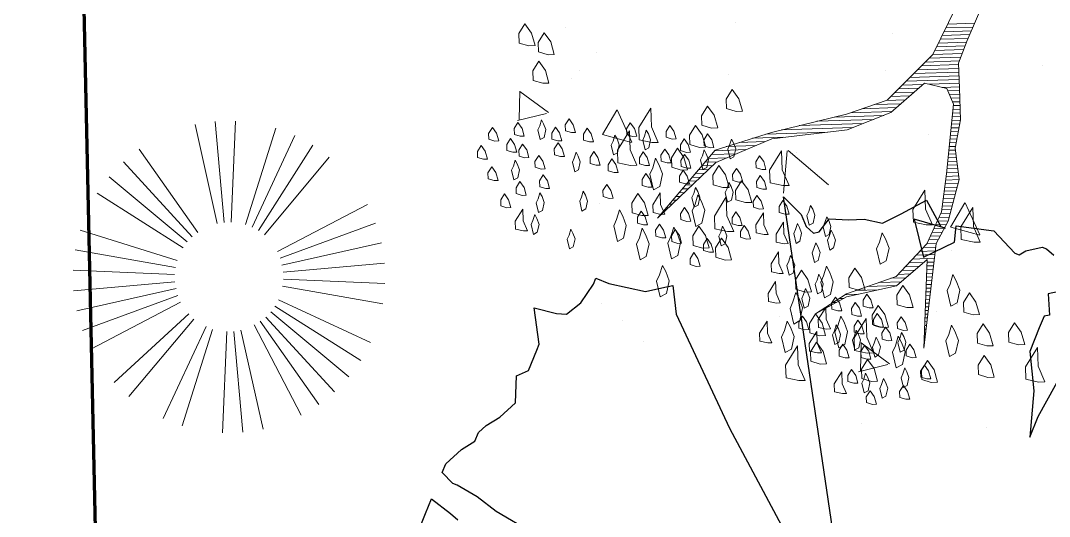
# Model space of a CAD drawing. Header units: millimetres. Extents: x 111 to 1506, y 14 to 566.
# Drawn here: x 238.109 to 240.039, y 178.2 to 179.131 of the extents above; entities that cross this region are included whole.
import ezdxf

# ---------------------------------------------------------------- set-up
doc = ezdxf.new("R2010")
doc.units = ezdxf.units.MM
for name, color, linetype, lineweight in [('ARBOLES', 78, 'Continuous', 5), ('G', 254, 'Continuous', 5), ('PALMERAS114', 114, 'Continuous', 5)]:
    doc.layers.add(name, color=color, linetype=linetype, lineweight=lineweight)
doc.layers.add('fer', color=8, linetype='Continuous')
doc.styles.add('ATTR', font='romans.shx', dxfattribs={"width": 0.8, "height": 2.52})

# ---------------------------------------------------------------- blocks, each defined once
blk = doc.blocks.new('EVG7')
for p, q in [((-6.59, 19.1), (-16.71, 56.87)), ((-3.91, 19.67), (-9.01, 58.4)), ((1.55, 19.67), (6.65, 58.4)), ((4.23, 19.1), (14.35, 56.87)), ((-9.21, 18.3), (-24.14, 54.35)), ((6.85, 18.3), (21.78, 54.35)), ((-11.62, 16.99), (-31.18, 50.87)), ((9.26, 16.99), (28.82, 50.87)), ((-13.82, 15.38), (-37.7, 46.51)), ((-16, 13.74), (-43.6, 41.34)), ((-17.84, 11.7), (-48.78, 35.44)), ((15.48, 11.7), (46.42, 35.44)), ((17.04, 9.43), (50.78, 28.91)), ((-20.59, 6.96), (-56.61, 21.87)), ((18.24, 6.96), (54.25, 21.87)), ((-21.61, 4.39), (-59.13, 14.44)), ((19.8, 1.68), (58.31, 6.74)), ((-22.19, -1.09), (-61.18, -1.09)), ((-22.16, -3.85), (-60.66, -8.92)), ((19.8, -3.85), (58.31, -8.92)), ((19.83, -1.09), (58.82, -1.09)), ((19.25, -6.56), (56.78, -16.62)), ((-20.59, -9.13), (-56.61, -24.05)), ((-19.4, -11.61), (-53.14, -31.09)), ((-17.84, -13.87), (-48.78, -37.61)), ((15.48, -13.87), (46.42, -37.61)), ((-13.82, -17.56), (-37.7, -48.69)), ((-11.62, -19.17), (-31.18, -53.05)), ((9.26, -19.17), (28.82, -53.05)), ((11.46, -17.56), (35.35, -48.69)), ((13.64, -15.91), (41.25, -43.51)), ((-9.21, -20.47), (-24.14, -56.52)), ((-6.59, -21.27), (-16.71, -59.04)), ((-3.91, -21.84), (-9.01, -60.57)), ((-1.18, -22.12), (-1.18, -61.09)), ((4.23, -21.27), (14.35, -59.04)), ((6.85, -20.47), (21.78, -56.52))]:
    blk.add_line(p, q)
at = {"style": 'ATTR', "width": 0.8, "flags": 9}
blk.add_attdef('ESTCODE', (0, 0), '', height=0.7, dxfattribs=at)
blk = doc.blocks.new('*X16')
at = {"color": 0}
for p, q in [((17.5661, 16.12), (17.6396, 16.12)), ((17.5714, 16.13), (17.6443, 16.13)), ((17.5768, 16.14), (17.6489, 16.14)), ((17.5554, 16.1), (17.6304, 16.1)), ((17.5608, 16.11), (17.635, 16.11)), ((17.5394, 16.07), (17.6174, 16.07)), ((17.5448, 16.08), (17.6216, 16.08)), ((17.5501, 16.09), (17.6259, 16.09)), ((17.5127, 16.04), (17.6045, 16.04)), ((17.5234, 16.05), (17.6088, 16.05)), ((17.5341, 16.06), (17.6131, 16.06)), ((17.4806, 16.01), (17.6021, 16.01)), ((17.4913, 16.02), (17.6021, 16.02)), ((17.502, 16.03), (17.6021, 16.03)), ((17.4484, 15.98), (17.5044, 15.98)), ((17.4591, 15.99), (17.6021, 15.99)), ((17.4698, 16), (17.6021, 16)), ((17.5206, 15.98), (17.6021, 15.98)), ((17.427, 15.96), (17.4799, 15.96)), ((17.4377, 15.97), (17.4922, 15.97)), ((17.5556, 15.97), (17.6021, 15.97)), ((17.5707, 15.96), (17.6021, 15.96)), ((17.3711, 15.93), (17.4433, 15.93)), ((17.4036, 15.94), (17.4555, 15.94)), ((17.4163, 15.95), (17.4677, 15.95)), ((17.5747, 15.95), (17.6021, 15.95)), ((17.5787, 15.94), (17.6021, 15.94)), ((17.5827, 15.93), (17.6021, 15.93)), ((17.2629, 15.9), (17.3957, 15.9)), ((17.3061, 15.91), (17.4188, 15.91)), ((17.3386, 15.92), (17.431, 15.92)), ((17.5819, 15.9), (17.6021, 15.9)), ((17.5832, 15.91), (17.6021, 15.91)), ((17.5846, 15.92), (17.6021, 15.92)), ((17.1189, 15.87), (17.3117, 15.87)), ((17.1669, 15.88), (17.3397, 15.88)), ((17.2149, 15.89), (17.3677, 15.89)), ((17.5778, 15.87), (17.5996, 15.87)), ((17.5791, 15.88), (17.6018, 15.88)), ((17.5805, 15.89), (17.6021, 15.89)), ((17.0401, 15.85), (17.1235, 15.85)), ((17.0761, 15.86), (17.2435, 15.86)), ((17.575, 15.85), (17.5951, 15.85)), ((17.5764, 15.86), (17.5974, 15.86)), ((16.9371, 15.82), (17.0215, 15.82)), ((16.9681, 15.83), (17.0472, 15.83)), ((17.0041, 15.84), (17.0729, 15.84)), ((17.5709, 15.82), (17.5885, 15.82)), ((17.5723, 15.83), (17.5907, 15.83)), ((17.5737, 15.84), (17.5929, 15.84)), ((16.91, 15.79), (16.9444, 15.79)), ((16.919, 15.8), (16.9701, 15.8)), ((16.9281, 15.81), (16.9958, 15.81)), ((17.5669, 15.79), (17.5866, 15.79)), ((17.5682, 15.8), (17.5856, 15.8)), ((17.5696, 15.81), (17.5863, 15.81)), ((16.8829, 15.76), (16.9077, 15.76)), ((16.8919, 15.77), (16.9189, 15.77)), ((16.9009, 15.78), (16.9301, 15.78)), ((17.5628, 15.76), (17.5896, 15.76)), ((17.5641, 15.77), (17.5886, 15.77)), ((17.5655, 15.78), (17.5876, 15.78)), ((16.8557, 15.73), (16.8742, 15.73)), ((16.8648, 15.74), (16.8853, 15.74)), ((16.8738, 15.75), (16.8965, 15.75)), ((17.5585, 15.73), (17.5926, 15.73)), ((17.56, 15.74), (17.5916, 15.74)), ((17.5614, 15.75), (17.5906, 15.75)), ((16.8376, 15.71), (16.8518, 15.71)), ((16.8467, 15.72), (16.863, 15.72)), ((17.5551, 15.71), (17.5906, 15.71)), ((17.5568, 15.72), (17.5936, 15.72)), ((16.8105, 15.68), (16.8183, 15.68)), ((16.8195, 15.69), (16.8295, 15.69)), ((16.8286, 15.7), (16.8406, 15.7)), ((17.5501, 15.68), (17.5814, 15.68)), ((17.5518, 15.69), (17.5844, 15.69)), ((17.5535, 15.7), (17.5875, 15.7)), ((16.7833, 15.65), (16.7848, 15.65)), ((16.7924, 15.66), (16.7959, 15.66)), ((16.8014, 15.67), (16.8071, 15.67)), ((17.5451, 15.65), (17.5721, 15.65)), ((17.5468, 15.66), (17.5752, 15.66)), ((17.5485, 15.67), (17.5783, 15.67)), ((17.5352, 15.62), (17.5629, 15.62)), ((17.5402, 15.63), (17.566, 15.63)), ((17.5435, 15.64), (17.5691, 15.64)), ((17.5252, 15.6), (17.5543, 15.6)), ((17.5302, 15.61), (17.5598, 15.61)), ((17.5102, 15.57), (17.5372, 15.57)), ((17.5152, 15.58), (17.5429, 15.58)), ((17.5202, 15.59), (17.5486, 15.59)), ((17.4903, 15.54), (17.5241, 15.54)), ((17.5002, 15.55), (17.5257, 15.55)), ((17.5052, 15.56), (17.5315, 15.56)), ((17.4603, 15.51), (17.5196, 15.51)), ((17.4703, 15.52), (17.5211, 15.52)), ((17.4803, 15.53), (17.5226, 15.53)), ((17.4303, 15.48), (17.4661, 15.48)), ((17.4403, 15.49), (17.4786, 15.49)), ((17.4503, 15.5), (17.4911, 15.5)), ((17.4981, 15.48), (17.515, 15.48)), ((17.4988, 15.49), (17.5165, 15.49)), ((17.4996, 15.5), (17.5181, 15.5)), ((17.4, 15.46), (17.4411, 15.46)), ((17.4203, 15.47), (17.4536, 15.47)), ((17.4967, 15.46), (17.512, 15.46)), ((17.4974, 15.47), (17.5135, 15.47)), ((17.304, 15.43), (17.3661, 15.43)), ((17.336, 15.44), (17.4161, 15.44)), ((17.368, 15.45), (17.4286, 15.45)), ((17.4946, 15.43), (17.5074, 15.43)), ((17.4953, 15.44), (17.509, 15.44)), ((17.496, 15.45), (17.5105, 15.45)), ((17.242, 15.4), (17.2517, 15.4)), ((17.2587, 15.41), (17.2717, 15.41)), ((17.2754, 15.42), (17.3128, 15.42)), ((17.4924, 15.4), (17.5029, 15.4)), ((17.4931, 15.41), (17.5044, 15.41)), ((17.4938, 15.42), (17.5059, 15.42)), ((17.2087, 15.38), (17.2117, 15.38)), ((17.2254, 15.39), (17.2317, 15.39)), ((17.4903, 15.37), (17.4984, 15.37)), ((17.491, 15.38), (17.4999, 15.38)), ((17.4917, 15.39), (17.5014, 15.39)), ((17.4888, 15.35), (17.4953, 15.35)), ((17.4896, 15.36), (17.4968, 15.36)), ((17.4867, 15.32), (17.4908, 15.32)), ((17.4874, 15.33), (17.4923, 15.33)), ((17.4881, 15.34), (17.4938, 15.34)), ((17.4846, 15.29), (17.4862, 15.29)), ((17.4853, 15.3), (17.4877, 15.3)), ((17.486, 15.31), (17.4893, 15.31)), ((17.4831, 15.27), (17.4832, 15.27)), ((17.4838, 15.28), (17.4847, 15.28))]:
    blk.add_line(p, q, dxfattribs=at)
blk = doc.blocks.new('E1E')
at = {"layer": 'ARBOLES', "ltscale": 0.2}
for p, q in [((95.5359, 59.5519), (95.5359, 59.5519)), ((96.0598, 59.5667), (96.0598, 59.5667)), ((96.122, 59.5391), (96.122, 59.5391)), ((96.1796, 59.5223), (96.1796, 59.5223)), ((95.6009, 59.4784), (95.6009, 59.4784)), ((95.2708, 59.4541), (95.2708, 59.4541)), ((95.5845, 59.4467), (95.5298, 59.4067)), ((95.6045, 59.3832), (95.5819, 59.4428)), ((95.6038, 59.3838), (95.5266, 59.4035)), ((95.7975, 59.3971), (95.7975, 59.3971)), ((95.7699, 59.3841), (95.7699, 59.3841)), ((96.2691, 59.314), (96.2691, 59.314)), ((95.473, 59.2552), (95.473, 59.2552)), ((95.4361, 59.2211), (95.4361, 59.2211)), ((95.857, 59.2206), (95.857, 59.2206)), ((96.5118, 59.2106), (96.4571, 59.1706)), ((96.5318, 59.147), (96.5092, 59.2067)), ((96.3122, 59.1036), (96.2542, 59.1583)), ((96.3217, 59.1674), (96.2544, 59.159)), ((96.3128, 59.1041), (96.322, 59.1672)), ((96.5311, 59.1477), (96.4538, 59.1674)), ((95.9214, 59.0448), (95.8936, 59.1364)), ((95.4933, 59.1143), (95.4933, 59.1143)), ((95.5148, 59.066), (95.4476, 59.0575)), ((95.506, 59.0027), (95.5152, 59.0658)), ((95.92, 59.0432), (95.8063, 59.0804)), ((96.4334, 59.0761), (96.4334, 59.0761)), ((95.5054, 59.0022), (95.4473, 59.0568)), ((95.9924, 59.0443), (95.9924, 59.0443)), ((96.4248, 59.0542), (96.4248, 59.0542)), ((95.9008, 59.0394), (95.9008, 59.0394)), ((96.4042, 59.0005), (96.4042, 59.0005)), ((96.4916, 58.9742), (96.4916, 58.9742)), ((95.8256, 58.9566), (95.8256, 58.9566)), ((96.1089, 58.9342), (96.1089, 58.9342)), ((95.6403, 58.8897), (95.6403, 58.8897)), ((96.1395, 58.8197), (96.1395, 58.8197)), ((95.7844, 58.7923), (95.7844, 58.7923)), ((95.801, 58.7086), (95.801, 58.7086)), ((95.4599, 58.6504), (95.4599, 58.6504))]:
    blk.add_line(p, q, dxfattribs=at)
for points in [[(95.5999, 59.5058), (95.618, 59.509), (95.6252, 59.4927), (95.6198, 59.4611), (95.609, 59.4855), (95.5918, 59.5022)], [(95.7024, 59.5158), (95.7313, 59.5209), (95.7429, 59.4949), (95.7343, 59.4442), (95.7169, 59.4833), (95.6894, 59.51)], [(95.5259, 59.4533), (95.5263, 59.4633), (95.5132, 59.4818), (95.5069, 59.4741), (95.51, 59.456), (95.5195, 59.4456), (95.5272, 59.4393)], [(95.5281, 59.503), (95.5421, 59.5044), (95.5475, 59.4922), (95.5448, 59.4764), (95.5313, 59.485), (95.52, 59.4994)], [(95.5679, 59.4574), (95.5683, 59.4674), (95.5552, 59.4859), (95.5489, 59.4782), (95.5521, 59.4601), (95.5615, 59.4497), (95.5692, 59.4434)], [(95.4626, 59.4641), (95.4766, 59.4655), (95.482, 59.4533), (95.4793, 59.4375), (95.4658, 59.4461), (95.4545, 59.4605)], [(95.5846, 59.4746), (95.5986, 59.476), (95.604, 59.4638), (95.6013, 59.448), (95.5877, 59.4565), (95.5764, 59.471)], [(95.6714, 59.463), (95.6938, 59.4652), (95.7025, 59.4457), (95.6981, 59.4204), (95.6764, 59.4341), (95.6584, 59.4572)], [(95.7748, 59.4233), (95.7755, 59.4392), (95.7545, 59.4688), (95.7444, 59.4565), (95.7495, 59.4276), (95.7647, 59.411), (95.7769, 59.4009)], [(95.7992, 59.463), (95.8172, 59.4662), (95.8245, 59.4499), (95.8191, 59.4183), (95.8082, 59.4427), (95.791, 59.4594)], [(95.4902, 59.4131), (95.4906, 59.423), (95.4775, 59.4416), (95.4712, 59.4339), (95.4744, 59.4158), (95.4839, 59.4054), (95.4916, 59.3991)], [(95.5499, 59.4557), (95.5723, 59.4579), (95.581, 59.4384), (95.5767, 59.413), (95.555, 59.4268), (95.5369, 59.4499)], [(95.6867, 59.4421), (95.7048, 59.4453), (95.712, 59.4291), (95.7066, 59.3974), (95.6957, 59.4218), (95.6786, 59.4385)], [(96.0834, 59.4127), (96.0842, 59.4286), (96.0632, 59.4582), (96.0531, 59.4459), (96.0581, 59.417), (96.0733, 59.4004), (96.0856, 59.3903)], [(96.4055, 59.4359), (96.4235, 59.439), (96.4308, 59.4228), (96.4254, 59.3912), (96.4145, 59.4155), (96.3973, 59.4323)], [(95.5778, 59.4132), (95.5918, 59.4145), (95.5973, 59.4023), (95.5946, 59.3865), (95.581, 59.3951), (95.5697, 59.4095)], [(95.6244, 59.429), (95.6384, 59.4304), (95.6438, 59.4182), (95.6411, 59.4024), (95.6275, 59.4109), (95.6162, 59.4254)], [(95.6671, 59.3676), (95.6678, 59.3835), (95.6468, 59.4131), (95.6367, 59.4008), (95.6418, 59.3719), (95.657, 59.3553), (95.6693, 59.3452)], [(96.3065, 59.4064), (96.307, 59.4164), (96.2939, 59.4349), (96.2876, 59.4272), (96.2907, 59.4091), (96.3002, 59.3988), (96.3079, 59.3924)], [(96.3942, 59.4065), (96.3946, 59.4164), (96.3815, 59.435), (96.3752, 59.4273), (96.3784, 59.4092), (96.3879, 59.3988), (96.3956, 59.3925)], [(95.4235, 59.4072), (95.4459, 59.4093), (95.4545, 59.3898), (95.4502, 59.3645), (95.4285, 59.3782), (95.4104, 59.4014)], [(95.436, 59.4036), (95.45, 59.4049), (95.4554, 59.3927), (95.4527, 59.3769), (95.4392, 59.3855), (95.4279, 59.4)], [(95.5297, 59.361), (95.5305, 59.3769), (95.5095, 59.4065), (95.4994, 59.3942), (95.5044, 59.3653), (95.5196, 59.3487), (95.5319, 59.3386)], [(95.5761, 59.3734), (95.5765, 59.3833), (95.5634, 59.4019), (95.5571, 59.3942), (95.5602, 59.3761), (95.5697, 59.3657), (95.5774, 59.3594)], [(95.5825, 59.4), (95.6114, 59.4051), (95.623, 59.3791), (95.6143, 59.3285), (95.597, 59.3675), (95.5695, 59.3942)], [(95.6239, 59.3752), (95.6244, 59.3852), (95.6113, 59.4037), (95.605, 59.396), (95.6081, 59.3779), (95.6176, 59.3676), (95.6253, 59.3612)], [(95.67, 59.3811), (95.6705, 59.3911), (95.6574, 59.4096), (95.651, 59.4019), (95.6542, 59.3838), (95.6637, 59.3735), (95.6714, 59.3671)], [(95.6974, 59.4045), (95.7198, 59.4066), (95.7285, 59.3871), (95.7242, 59.3618), (95.7025, 59.3755), (95.6844, 59.3987)], [(95.7328, 59.4042), (95.7468, 59.4056), (95.7522, 59.3934), (95.7495, 59.3776), (95.736, 59.3862), (95.7247, 59.4006)], [(95.7813, 59.3561), (95.782, 59.372), (95.761, 59.4016), (95.7509, 59.3893), (95.756, 59.3604), (95.7712, 59.3438), (95.7835, 59.3337)], [(96.1572, 59.352), (96.1579, 59.3679), (96.1369, 59.3975), (96.1268, 59.3852), (96.1319, 59.3563), (96.1471, 59.3397), (96.1594, 59.3296)], [(96.4597, 59.4016), (96.4737, 59.4029), (96.4791, 59.3907), (96.4764, 59.3749), (96.4629, 59.3835), (96.4516, 59.398)], [(95.4844, 59.3715), (95.4984, 59.3729), (95.5038, 59.3607), (95.5011, 59.3449), (95.4875, 59.3535), (95.4762, 59.3679)], [(95.5268, 59.3417), (95.5273, 59.3517), (95.5142, 59.3702), (95.5079, 59.3625), (95.511, 59.3444), (95.5205, 59.3341), (95.5282, 59.3277)], [(95.6136, 59.3657), (95.6276, 59.3671), (95.633, 59.3549), (95.6303, 59.3391), (95.6167, 59.3477), (95.6054, 59.3621)], [(95.6881, 59.3843), (95.7062, 59.3875), (95.7134, 59.3712), (95.708, 59.3396), (95.6971, 59.364), (95.68, 59.3807)], [(95.815, 59.3727), (95.8331, 59.3758), (95.8404, 59.3596), (95.835, 59.328), (95.8241, 59.3523), (95.8069, 59.369)], [(96.0922, 59.323), (96.0929, 59.3389), (96.0719, 59.3686), (96.0618, 59.3563), (96.0669, 59.3274), (96.0821, 59.3107), (96.0944, 59.3006)], [(96.2201, 59.3333), (96.2208, 59.3492), (96.1999, 59.3788), (96.1897, 59.3665), (96.1948, 59.3376), (96.21, 59.321), (96.2223, 59.3108)], [(96.4019, 59.3564), (96.4024, 59.3663), (96.3892, 59.3848), (96.3829, 59.3771), (96.3861, 59.3591), (96.3956, 59.3487), (96.4033, 59.3424)], [(95.3093, 59.3485), (95.3317, 59.3507), (95.3404, 59.3312), (95.3361, 59.3059), (95.3144, 59.3196), (95.2963, 59.3427)], [(95.5494, 59.3567), (95.5634, 59.358), (95.5689, 59.3458), (95.5662, 59.33), (95.5526, 59.3386), (95.5413, 59.353)], [(95.7654, 59.3311), (95.7658, 59.341), (95.7527, 59.3595), (95.7464, 59.3518), (95.7496, 59.3338), (95.7591, 59.3234), (95.7667, 59.3171)], [(96.0138, 59.3638), (96.0278, 59.3651), (96.0333, 59.3529), (96.0306, 59.3371), (96.017, 59.3457), (96.0057, 59.3601)], [(96.3125, 59.3165), (96.3129, 59.3265), (96.2998, 59.345), (96.2935, 59.3373), (96.2967, 59.3192), (96.3062, 59.3089), (96.3138, 59.3025)], [(96.438, 59.3627), (96.452, 59.3641), (96.4575, 59.3519), (96.4548, 59.3361), (96.4412, 59.3446), (96.4299, 59.3591)], [(96.5094, 59.3555), (96.5234, 59.3569), (96.5289, 59.3447), (96.5262, 59.3289), (96.5126, 59.3375), (96.5013, 59.3519)], [(95.1994, 59.3152), (95.2283, 59.3203), (95.2399, 59.2943), (95.2313, 59.2436), (95.2139, 59.2827), (95.1864, 59.3094)], [(95.4279, 59.2922), (95.4286, 59.3081), (95.4076, 59.3377), (95.3975, 59.3255), (95.4026, 59.2965), (95.4178, 59.2799), (95.4301, 59.2698)], [(95.5259, 59.3219), (95.54, 59.3232), (95.5454, 59.311), (95.5427, 59.2952), (95.5291, 59.3038), (95.5178, 59.3182)], [(95.5731, 59.3335), (95.5955, 59.3357), (95.6042, 59.3162), (95.5999, 59.2909), (95.5782, 59.3046), (95.5601, 59.3277)], [(95.5783, 59.3355), (95.5923, 59.3368), (95.5978, 59.3246), (95.5951, 59.3088), (95.5815, 59.3174), (95.5702, 59.3318)], [(95.6339, 59.331), (95.6479, 59.3323), (95.6534, 59.3201), (95.6507, 59.3043), (95.6371, 59.3129), (95.6258, 59.3274)], [(95.68, 59.3369), (95.694, 59.3382), (95.6994, 59.3261), (95.6967, 59.3102), (95.6832, 59.3188), (95.6719, 59.3333)], [(95.7394, 59.2751), (95.7402, 59.291), (95.7192, 59.3206), (95.7091, 59.3083), (95.7141, 59.2794), (95.7293, 59.2628), (95.7416, 59.2527)], [(95.764, 59.325), (95.7864, 59.3272), (95.7951, 59.3077), (95.7908, 59.2824), (95.7691, 59.2961), (95.751, 59.3192)], [(95.9584, 59.3258), (95.9809, 59.328), (95.9895, 59.3085), (95.9852, 59.2832), (95.9635, 59.2969), (95.9454, 59.3201)], [(95.998, 59.3226), (96.0121, 59.324), (96.0175, 59.3118), (96.0148, 59.296), (96.0012, 59.3046), (95.9899, 59.319)], [(96.0156, 59.3201), (96.038, 59.3223), (96.0467, 59.3028), (96.0423, 59.2775), (96.0206, 59.2912), (96.0025, 59.3143)], [(96.0721, 59.3313), (96.0861, 59.3326), (96.0916, 59.3205), (96.0889, 59.3046), (96.0753, 59.3132), (96.064, 59.3277)], [(96.1101, 59.3336), (96.1241, 59.3349), (96.1295, 59.3227), (96.1268, 59.3069), (96.1133, 59.3155), (96.1019, 59.3299)], [(96.1593, 59.3214), (96.1733, 59.3228), (96.1788, 59.3106), (96.1761, 59.2948), (96.1625, 59.3033), (96.1512, 59.3178)], [(96.3947, 59.3288), (96.4087, 59.3302), (96.4141, 59.318), (96.4114, 59.3022), (96.3979, 59.3107), (96.3866, 59.3252)], [(96.4815, 59.309), (96.4819, 59.3189), (96.4688, 59.3374), (96.4625, 59.3297), (96.4656, 59.3117), (96.4751, 59.3013), (96.4828, 59.295)], [(96.5497, 59.3199), (96.5637, 59.3212), (96.5691, 59.309), (96.5664, 59.2932), (96.5528, 59.3018), (96.5415, 59.3162)], [(95.6168, 59.3039), (95.6308, 59.3052), (95.6362, 59.293), (95.6335, 59.2772), (95.6199, 59.2858), (95.6086, 59.3002)], [(95.7496, 59.2899), (95.75, 59.2999), (95.7369, 59.3184), (95.7306, 59.3107), (95.7338, 59.2926), (95.7433, 59.2823), (95.751, 59.2759)], [(95.8246, 59.2746), (95.825, 59.2846), (95.8119, 59.3031), (95.8056, 59.2954), (95.8088, 59.2773), (95.8183, 59.267), (95.826, 59.2606)], [(95.8341, 59.3081), (95.8521, 59.3112), (95.8594, 59.295), (95.854, 59.2634), (95.8431, 59.2878), (95.8259, 59.3045)], [(95.9918, 59.2711), (95.9922, 59.2811), (95.9791, 59.2996), (95.9728, 59.2919), (95.9759, 59.2738), (95.9854, 59.2635), (95.9931, 59.2571)], [(96.171, 59.3036), (96.1934, 59.3058), (96.2021, 59.2863), (96.1978, 59.261), (96.1761, 59.2747), (96.158, 59.2978)], [(96.2538, 59.2953), (96.2678, 59.2966), (96.2732, 59.2844), (96.2705, 59.2686), (96.2569, 59.2772), (96.2456, 59.2916)], [(95.3382, 59.2835), (95.3606, 59.2857), (95.3693, 59.2662), (95.365, 59.2409), (95.3433, 59.2546), (95.3252, 59.2777)], [(95.5385, 59.2713), (95.5609, 59.2735), (95.5696, 59.254), (95.5653, 59.2287), (95.5436, 59.2424), (95.5255, 59.2655)], [(95.6534, 59.2758), (95.6758, 59.2779), (95.6845, 59.2584), (95.6802, 59.2331), (95.6585, 59.2468), (95.6404, 59.27)], [(96.0691, 59.2348), (96.0698, 59.2507), (96.0488, 59.2804), (96.0387, 59.2681), (96.0438, 59.2392), (96.059, 59.2225), (96.0713, 59.2124)], [(96.0717, 59.2775), (96.0857, 59.2789), (96.0912, 59.2667), (96.0885, 59.2509), (96.0749, 59.2594), (96.0636, 59.2739)], [(96.1318, 59.2848), (96.1499, 59.288), (96.1571, 59.2717), (96.1517, 59.2401), (96.1408, 59.2645), (96.1237, 59.2812)], [(96.4209, 59.2918), (96.4349, 59.2931), (96.4404, 59.2809), (96.4377, 59.2651), (96.4241, 59.2737), (96.4128, 59.2881)], [(96.4643, 59.2819), (96.4783, 59.2832), (96.4837, 59.271), (96.481, 59.2552), (96.4675, 59.2638), (96.4562, 59.2782)], [(96.4941, 59.2805), (96.5081, 59.2819), (96.5136, 59.2697), (96.5109, 59.2539), (96.4973, 59.2625), (96.486, 59.2769)], [(96.5416, 59.2724), (96.5556, 59.2738), (96.561, 59.2616), (96.5583, 59.2458), (96.5447, 59.2544), (96.5334, 59.2688)], [(95.2732, 59.2545), (95.2956, 59.2567), (95.3043, 59.2372), (95.3, 59.2119), (95.2783, 59.2256), (95.2602, 59.2487)], [(95.7826, 59.2267), (95.7831, 59.2367), (95.77, 59.2552), (95.7636, 59.2475), (95.7668, 59.2294), (95.7763, 59.219), (95.784, 59.2127)], [(95.9317, 59.2639), (95.9457, 59.2652), (95.9511, 59.253), (95.9484, 59.2372), (95.9349, 59.2458), (95.9236, 59.2602)], [(95.978, 59.2644), (96.0069, 59.2695), (96.0185, 59.2435), (96.0099, 59.1929), (95.9925, 59.2319), (95.965, 59.2586)], [(96.3609, 59.2407), (96.3613, 59.2506), (96.3482, 59.2691), (96.3419, 59.2614), (96.3451, 59.2434), (96.3546, 59.233), (96.3622, 59.2267)], [(96.3911, 59.2493), (96.4051, 59.2506), (96.4106, 59.2385), (96.4079, 59.2226), (96.3943, 59.2312), (96.383, 59.2457)], [(95.3932, 59.23), (95.4156, 59.2322), (95.4243, 59.2127), (95.42, 59.1874), (95.3983, 59.2011), (95.3802, 59.2242)], [(95.4677, 59.1853), (95.4684, 59.2012), (95.4474, 59.2308), (95.4373, 59.2185), (95.4424, 59.1896), (95.4576, 59.173), (95.4699, 59.1629)], [(95.8373, 59.2024), (95.8377, 59.2123), (95.8246, 59.2308), (95.8183, 59.2231), (95.8215, 59.2051), (95.831, 59.1947), (95.8387, 59.1884)], [(95.849, 59.2417), (95.8671, 59.2448), (95.8743, 59.2286), (95.8689, 59.197), (95.8581, 59.2213), (95.8409, 59.2381)], [(95.8987, 59.2394), (95.9168, 59.2426), (95.924, 59.2264), (95.9186, 59.1947), (95.9078, 59.2191), (95.8906, 59.2358)], [(95.9606, 59.2427), (95.9746, 59.244), (95.98, 59.2318), (95.9773, 59.216), (95.9638, 59.2246), (95.9525, 59.239)], [(96.0808, 59.2134), (96.0812, 59.2233), (96.0681, 59.2418), (96.0618, 59.2341), (96.065, 59.2161), (96.0745, 59.2057), (96.0822, 59.1994)], [(96.1884, 59.1944), (96.1891, 59.2103), (96.1681, 59.24), (96.158, 59.2277), (96.1631, 59.1988), (96.1783, 59.1821), (96.1906, 59.172)], [(96.1815, 59.2387), (96.1955, 59.2401), (96.201, 59.2279), (96.1983, 59.2121), (96.1847, 59.2207), (96.1734, 59.2351)], [(96.2651, 59.237), (96.2791, 59.2384), (96.2845, 59.2262), (96.2818, 59.2104), (96.2683, 59.2189), (96.257, 59.2334)], [(96.3089, 59.237), (96.3229, 59.2384), (96.3284, 59.2262), (96.3257, 59.2104), (96.3121, 59.219), (96.3008, 59.2334)], [(96.4607, 59.2023), (96.4612, 59.2123), (96.4481, 59.2308), (96.4418, 59.2231), (96.4449, 59.205), (96.4544, 59.1947), (96.4621, 59.1883)], [(96.4923, 59.2408), (96.5063, 59.2421), (96.5118, 59.2299), (96.5091, 59.2141), (96.4955, 59.2227), (96.4842, 59.2371)], [(95.6513, 59.1579), (95.652, 59.1738), (95.6311, 59.2034), (95.621, 59.1911), (95.626, 59.1622), (95.6412, 59.1456), (95.6535, 59.1355)], [(95.761, 59.1879), (95.7614, 59.1978), (95.7483, 59.2163), (95.742, 59.2086), (95.7452, 59.1906), (95.7546, 59.1802), (95.7623, 59.1738)], [(96.0153, 59.1745), (96.0158, 59.1844), (96.0027, 59.2029), (95.9963, 59.1952), (95.9995, 59.1772), (96.009, 59.1668), (96.0167, 59.1605)], [(96.2368, 59.2082), (96.2658, 59.2133), (96.2773, 59.1873), (96.2687, 59.1367), (96.2513, 59.1757), (96.2238, 59.2024)], [(96.4097, 59.2186), (96.4237, 59.2199), (96.4291, 59.2077), (96.4264, 59.1919), (96.4129, 59.2005), (96.4016, 59.215)], [(95.7818, 59.163), (95.7822, 59.173), (95.7691, 59.1915), (95.7628, 59.1838), (95.766, 59.1657), (95.7754, 59.1553), (95.7831, 59.149)], [(95.8251, 59.1531), (95.8256, 59.163), (95.8125, 59.1816), (95.8062, 59.1739), (95.8093, 59.1558), (95.8188, 59.1454), (95.8265, 59.1391)], [(95.8721, 59.1789), (95.8861, 59.1803), (95.8915, 59.1681), (95.8888, 59.1522), (95.8753, 59.1608), (95.864, 59.1753)], [(95.9304, 59.1902), (95.9444, 59.1916), (95.9498, 59.1794), (95.9471, 59.1636), (95.9336, 59.1722), (95.9222, 59.1866)], [(95.965, 59.1885), (95.9875, 59.1907), (95.9961, 59.1712), (95.9918, 59.1459), (95.9701, 59.1596), (95.952, 59.1827)], [(96.1061, 59.2003), (96.1201, 59.2017), (96.1255, 59.1895), (96.1228, 59.1736), (96.1093, 59.1822), (96.098, 59.1967)], [(96.2055, 59.1958), (96.2195, 59.1972), (96.2249, 59.185), (96.2222, 59.1692), (96.2087, 59.1778), (96.1974, 59.1922)], [(96.2941, 59.172), (96.2945, 59.1819), (96.2814, 59.2004), (96.2751, 59.1927), (96.2783, 59.1747), (96.2877, 59.1643), (96.2954, 59.158)], [(96.3428, 59.1937), (96.3568, 59.195), (96.3623, 59.1828), (96.3596, 59.167), (96.346, 59.1756), (96.3347, 59.1901)], [(96.3885, 59.1896), (96.4025, 59.191), (96.4079, 59.1788), (96.4052, 59.163), (96.3916, 59.1716), (96.3803, 59.186)], [(96.0251, 59.1763), (96.0475, 59.1784), (96.0562, 59.1589), (96.0518, 59.1336), (96.0301, 59.1473), (96.012, 59.1705)], [(96.1165, 59.166), (96.1305, 59.1673), (96.136, 59.1551), (96.1333, 59.1393), (96.1197, 59.1479), (96.1084, 59.1623)], [(96.127, 59.1749), (96.1494, 59.1771), (96.1581, 59.1575), (96.1538, 59.1322), (96.1321, 59.146), (96.114, 59.1691)], [(96.1626, 59.1719), (96.1766, 59.1732), (96.182, 59.161), (96.1793, 59.1452), (96.1658, 59.1538), (96.1545, 59.1682)], [(96.2326, 59.1349), (96.2331, 59.1448), (96.22, 59.1633), (96.2137, 59.1556), (96.2168, 59.1376), (96.2263, 59.1272), (96.234, 59.1209)], [(95.9403, 59.146), (95.9544, 59.1473), (95.9598, 59.1351), (95.9571, 59.1193), (95.9435, 59.1279), (95.9322, 59.1423)], [(95.9964, 59.1514), (96.0104, 59.1528), (96.0158, 59.1406), (96.0131, 59.1248), (95.9995, 59.1334), (95.9882, 59.1478)], [(96.0949, 59.1271), (96.0953, 59.137), (96.0822, 59.1555), (96.0759, 59.1479), (96.0791, 59.1298), (96.0885, 59.1194), (96.0962, 59.1131)], [(96.131, 59.1334), (96.145, 59.1348), (96.1504, 59.1226), (96.1477, 59.1068), (96.1342, 59.1154), (96.1229, 59.1298)], [(96.2116, 59.1424), (96.2405, 59.1475), (96.2521, 59.1215), (96.2434, 59.0709), (96.2261, 59.1099), (96.1986, 59.1366)], [(96.257, 59.1457), (96.271, 59.1471), (96.2765, 59.1349), (96.2738, 59.1191), (96.2602, 59.1277), (96.2489, 59.1421)], [(95.9015, 59.1212), (95.9304, 59.1263), (95.942, 59.1003), (95.9333, 59.0497), (95.916, 59.0887), (95.8885, 59.1154)], [(96.1082, 59.112), (96.1306, 59.1142), (96.1393, 59.0946), (96.135, 59.0693), (96.1133, 59.0831), (96.0952, 59.1062)], [(96.1721, 59.1177), (96.1861, 59.119), (96.1916, 59.1068), (96.1889, 59.091), (96.1753, 59.0996), (96.164, 59.114)], [(96.4906, 59.1108), (96.5131, 59.113), (96.5217, 59.0935), (96.5174, 59.0682), (96.4957, 59.0819), (96.4776, 59.105)], [(95.5683, 59.082), (95.5972, 59.087), (95.6088, 59.061), (95.6001, 59.0104), (95.5827, 59.0494), (95.5553, 59.0762)], [(95.9584, 59.1053), (95.9725, 59.1067), (95.9779, 59.0945), (95.9752, 59.0787), (95.9616, 59.0872), (95.9503, 59.1017)], [(96.047, 59.0814), (96.0475, 59.0914), (96.0343, 59.1099), (96.028, 59.1022), (96.0312, 59.0841), (96.0407, 59.0737), (96.0484, 59.0674)], [(96.0858, 59.1036), (96.0999, 59.105), (96.1053, 59.0928), (96.1026, 59.077), (96.089, 59.0855), (96.0777, 59.1)], [(95.4533, 59.0775), (95.4822, 59.0826), (95.4938, 59.0566), (95.4852, 59.006), (95.4678, 59.045), (95.4403, 59.0717)], [(96.0996, 59.0614), (96.122, 59.0635), (96.1307, 59.044), (96.1264, 59.0187), (96.1047, 59.0324), (96.0866, 59.0556)], [(96.5037, 59.0465), (96.5261, 59.0486), (96.5348, 59.0291), (96.5305, 59.0038), (96.5088, 59.0176), (96.4907, 59.0407)], [(96.5514, 59.0443), (96.5738, 59.0465), (96.5825, 59.027), (96.5782, 59.0017), (96.5565, 59.0154), (96.5384, 59.0385)], [(96.062, 59.0057), (96.0845, 59.0079), (96.0931, 58.9883), (96.0888, 58.963), (96.0671, 58.9768), (96.049, 58.9999)]]:
    blk.add_lwpolyline(points, close=True, dxfattribs=at)
blk.add_lwpolyline([(95.69, 58.5984), (95.6986, 58.7192), (95.7556, 58.8537), (95.8286, 58.9173), (95.9702, 59.0193), (96.0728, 59.104), (96.1356, 59.2956), (96.0612, 59.13), (95.9644, 59.0324), (95.8141, 58.9498), (95.7376, 58.8768), (95.6921, 58.7864), (95.6408, 58.7791), (95.6133, 58.8058), (95.5691, 58.9576), (95.5473, 59.0415), (95.5509, 59.121), (95.587, 59.215), (95.6765, 59.2938), (95.7242, 59.3618), (95.6736, 59.3003), (95.5783, 59.2345), (95.5364, 59.1535), (95.4683, 59.3414), (95.5314, 59.1123), (95.5256, 59.0552), (95.5373, 58.959), (95.5727, 58.8969), (95.5858, 58.8326), (95.6147, 58.7675), (95.6379, 58.7155), (95.6387, 58.6613), (95.6373, 58.5593)], dxfattribs=at)
at = {"layer": 'ARBOLES', "ltscale": 0.2, "xscale": 0.8372139817761642, "yscale": 0.8372139817761642, "zscale": 0.8372139817761642, "rotation": 204.0028523145856}
blk.add_blockref('*X16', (103.6395, 76.9735), dxfattribs=at)
blk = doc.blocks.new('tr')
at = {"layer": 'fer', "color": 97}
for p, q in [((1378.1459, 205.9462), (1377.8483, 205.9808)), ((1378.1459, 205.9462), (1377.8483, 205.9808)), ((1378.1042, 205.9202), (1378.1875, 205.9462)), ((1378.1042, 205.9202), (1378.1875, 205.9462)), ((1378.1875, 205.9462), (1378.1459, 205.9462)), ((1378.1875, 205.9462), (1378.1459, 205.9462)), ((1378.0388, 205.8855), (1378.1042, 205.9202)), ((1378.0388, 205.8855), (1378.1042, 205.9202)), ((1377.9138, 205.8942), (1377.9257, 205.8768)), ((1377.9138, 205.8942), (1377.9257, 205.8768)), ((1377.9257, 205.8768), (1377.9614, 205.8942)), ((1377.9257, 205.8768), (1377.9614, 205.8942)), ((1377.9614, 205.8942), (1377.9674, 205.8855)), ((1377.9614, 205.8942), (1377.9674, 205.8855)), ((1377.9674, 205.8855), (1377.9912, 205.8855)), ((1377.9674, 205.8855), (1377.9912, 205.8855)), ((1377.9912, 205.8855), (1378.0388, 205.8855)), ((1377.9912, 205.8855), (1378.0388, 205.8855)), ((1377.8483, 205.8422), (1377.8543, 205.8595)), ((1377.8483, 205.8422), (1377.8543, 205.8595)), ((1377.8483, 205.8335), (1377.8483, 205.8422)), ((1377.8483, 205.8335), (1377.8483, 205.8422)), ((1377.8662, 205.8075), (1377.8483, 205.8335)), ((1377.8662, 205.8075), (1377.8483, 205.8335)), ((1377.8781, 205.7988), (1377.8662, 205.8075)), ((1377.8781, 205.7988), (1377.8662, 205.8075)), ((1377.8543, 205.7382), (1377.8781, 205.7902)), ((1377.8543, 205.7382), (1377.8781, 205.7902)), ((1377.8781, 205.7902), (1377.8781, 205.7988)), ((1377.8781, 205.7902), (1377.8781, 205.7988)), ((1378.6934, 205.7902), (1377.9435, 205.3482)), ((1378.6934, 205.7902), (1377.9435, 205.3482)), ((1378.3839, 205.4175), (1378.6934, 205.7902)), ((1378.3839, 205.4175), (1378.6934, 205.7902)), ((1377.8721, 205.6688), (1377.8543, 205.7382)), ((1377.8721, 205.6688), (1377.8543, 205.7382)), ((1377.9019, 205.6775), (1377.8721, 205.6688)), ((1377.9019, 205.6775), (1377.8721, 205.6688)), ((1377.9495, 205.6342), (1377.9019, 205.6775)), ((1377.9495, 205.6342), (1377.9019, 205.6775)), ((1377.884, 205.6515), (1377.89, 205.5909)), ((1377.884, 205.6515), (1377.884, 205.6515)), ((1377.884, 205.6429), (1377.884, 205.6515)), ((1377.884, 205.6515), (1377.89, 205.5909)), ((1377.884, 205.6515), (1377.884, 205.6515)), ((1377.884, 205.6429), (1377.884, 205.6515)), ((1377.8483, 205.5995), (1377.884, 205.6429)), ((1377.8483, 205.5995), (1377.884, 205.6429)), ((1377.89, 205.5909), (1377.9495, 205.6342)), ((1377.89, 205.5909), (1377.9495, 205.6342)), ((1377.89, 205.5649), (1377.8483, 205.5995)), ((1377.89, 205.5649), (1377.8483, 205.5995)), ((1377.9197, 205.5389), (1377.89, 205.5649)), ((1377.9197, 205.5389), (1377.89, 205.5649)), ((1377.9257, 205.5042), (1377.9197, 205.5389)), ((1377.9257, 205.5042), (1377.9197, 205.5389)), ((1377.9376, 205.4782), (1377.9257, 205.5042)), ((1377.9376, 205.4782), (1377.9257, 205.5042)), ((1377.9495, 205.4435), (1377.9376, 205.4782)), ((1377.9495, 205.4435), (1377.9376, 205.4782)), ((1377.9793, 205.4349), (1377.9495, 205.4435)), ((1377.9793, 205.4349), (1377.9495, 205.4435)), ((1377.9852, 205.4262), (1377.9793, 205.4349)), ((1377.9852, 205.4262), (1377.9793, 205.4349)), ((1377.9793, 205.4089), (1377.9852, 205.4262)), ((1377.9793, 205.4089), (1377.9852, 205.4262)), ((1377.9614, 205.3915), (1377.9793, 205.4089)), ((1377.9614, 205.3915), (1377.9793, 205.4089)), ((1378.2232, 205.2442), (1378.3839, 205.4175)), ((1378.2232, 205.2442), (1378.3839, 205.4175)), ((1377.9435, 205.3482), (1377.9614, 205.3915)), ((1377.9435, 205.3482), (1377.9614, 205.3915)), ((1377.9435, 205.3482), (1377.9435, 205.3482)), ((1377.9435, 205.3482), (1377.9435, 205.3482)), ((1378.1756, 205.2182), (1378.2232, 205.2442)), ((1378.1756, 205.2182), (1378.2232, 205.2442)), ((1378.1756, 205.2182), (1378.1756, 205.2182)), ((1378.1756, 205.2182), (1378.1756, 205.2182)), ((1378.1875, 205.2009), (1378.1756, 205.2182)), ((1378.1756, 205.2182), (1378.1756, 205.2182)), ((1378.1756, 205.2182), (1378.1756, 205.2182)), ((1378.1875, 205.2009), (1378.1756, 205.2182)), ((1378.2054, 205.1749), (1378.1875, 205.2009)), ((1378.2054, 205.1749), (1378.1875, 205.2009)), ((1378.2113, 205.1402), (1378.2054, 205.1749)), ((1378.2113, 205.1402), (1378.2054, 205.1749)), ((1378.7053, 205.1489), (1378.6934, 205.0709)), ((1378.7053, 205.1489), (1378.6934, 205.0709)), ((1378.2113, 205.1402), (1378.2113, 205.1402)), ((1378.2173, 205.1056), (1378.2113, 205.1402)), ((1378.2113, 205.1402), (1378.2113, 205.1402)), ((1378.2173, 205.1056), (1378.2113, 205.1402)), ((1378.2173, 205.0796), (1378.2173, 205.1056)), ((1378.2173, 205.0796), (1378.2173, 205.1056)), ((1378.2292, 205.0796), (1378.2173, 205.0796)), ((1378.2292, 205.0796), (1378.2173, 205.0796)), ((1378.2709, 205.0709), (1378.2292, 205.0796)), ((1378.2709, 205.0709), (1378.2292, 205.0796)), ((1378.3006, 205.0536), (1378.2709, 205.0709)), ((1378.3006, 205.0536), (1378.2709, 205.0709)), ((1378.3066, 205.0363), (1378.3006, 205.0536)), ((1378.3066, 205.0363), (1378.3006, 205.0536)), ((1378.6934, 205.0709), (1378.6815, 205.0276)), ((1378.6934, 205.0709), (1378.6815, 205.0276)), ((1378.3125, 204.9929), (1378.3066, 205.0363)), ((1378.3125, 204.9929), (1378.3066, 205.0363)), ((1378.372, 205.0276), (1378.3125, 204.9929)), ((1378.372, 205.0276), (1378.3125, 204.9929)), ((1378.3839, 205.0276), (1378.372, 205.0276)), ((1378.3839, 205.0276), (1378.372, 205.0276)), ((1378.4256, 205.0276), (1378.3839, 205.0276)), ((1378.4256, 205.0276), (1378.3839, 205.0276)), ((1378.4434, 205.0103), (1378.4256, 205.0276)), ((1378.4434, 205.0103), (1378.4256, 205.0276)), ((1378.491, 205.0276), (1378.4434, 205.0103)), ((1378.491, 205.0276), (1378.4434, 205.0103)), ((1378.5268, 205.0103), (1378.491, 205.0276)), ((1378.5268, 205.0103), (1378.491, 205.0276)), ((1378.6815, 205.0276), (1378.6755, 204.9843)), ((1378.6815, 205.0276), (1378.6755, 204.9843)), ((1378.5506, 204.9929), (1378.5268, 205.0103)), ((1378.5506, 204.9929), (1378.5268, 205.0103)), ((1378.7291, 204.9929), (1378.735, 205.0103)), ((1378.7291, 204.9929), (1378.735, 205.0103)), ((1378.5684, 204.9843), (1378.5506, 204.9929)), ((1378.5684, 204.9843), (1378.5506, 204.9929)), ((1378.5863, 204.9843), (1378.5684, 204.9843)), ((1378.5863, 204.9843), (1378.5684, 204.9843)), ((1378.6101, 204.9669), (1378.5863, 204.9843)), ((1378.6101, 204.9669), (1378.5863, 204.9843)), ((1378.6755, 204.9756), (1378.6636, 204.9496)), ((1378.6755, 204.9756), (1378.6636, 204.9496)), ((1378.6755, 204.9843), (1378.6755, 204.9756)), ((1378.6755, 204.9843), (1378.6755, 204.9756)), ((1378.7172, 204.9496), (1378.7291, 204.9929)), ((1378.7172, 204.9496), (1378.7291, 204.9929)), ((1378.6458, 204.9496), (1378.6101, 204.9669)), ((1378.6458, 204.9496), (1378.6101, 204.9669)), ((1378.6636, 204.9496), (1378.6458, 204.9496)), ((1378.6636, 204.9496), (1378.6458, 204.9496)), ((1378.7469, 204.9496), (1378.7172, 204.9496)), ((1378.7469, 204.9496), (1378.7172, 204.9496)), ((1378.7827, 204.9496), (1378.7469, 204.9496)), ((1378.7827, 204.9496), (1378.7469, 204.9496))]:
    blk.add_line(p, q, dxfattribs=at)

msp = doc.modelspace()

# ---------------------------------------------------------------- hatches: boundary and pattern name
at = {"layer": 'G', "lineweight": 100, "ltscale": 1000}
h = msp.add_hatch(dxfattribs=at)
h.set_pattern_fill('AR-HBONE', color=256, scale=0.046, angle=-22.08523, style=0)
h.set_pattern_definition([(22.914772, (777.23143, 1670.63463), (0.097837146, 0.241122153), [0.552, -0.184]), (112.914772, (777.40091, 1670.70627), (0.097837146, 0.241122153), [0.552, -0.184])])
edge = h.paths.add_edge_path()
edge.add_line((221.74739, 201.07699), (222.24177, 203.56684))
edge.add_line((222.24177, 203.56684), (283.25265, 176.18215))
edge.add_line((283.25265, 176.18215), (282.61554, 174.27589))
edge.add_line((282.61554, 174.27589), (222.04443, 201.46319))

# ---------------------------------------------------------------- linework, layer by layer
at = {"lineweight": 100, "ltscale": 1000}
msp.add_line((238.20872, 180.01596), (238.27783, 176.83344), dxfattribs=at)

# ---------------------------------------------------------------- block references
at = {"lineweight": 100, "rotation": 247.9147716791316}
msp.add_blockref('tr', (567.34597, 1532.84556), dxfattribs=at)
at = {"layer": 'ARBOLES', "color": 0, "xscale": 0.8310831642732954, "yscale": 0.8310831642732954, "zscale": 0.8310831642732954, "rotation": 157.9147716791316}
msp.add_blockref('E1E', (331.86687, 194.38362), dxfattribs=at)
at = {"layer": 'PALMERAS114', "extrusion": (0, 0, -1), "xscale": -0.004880888891868356, "yscale": 0.004880888891718753, "zscale": -0.004880888891868356, "rotation": 294.9205878507973}
msp.add_blockref('EVG7', (-238.49769, 178.65715), dxfattribs=at)

doc.saveas('drawing.dxf')
